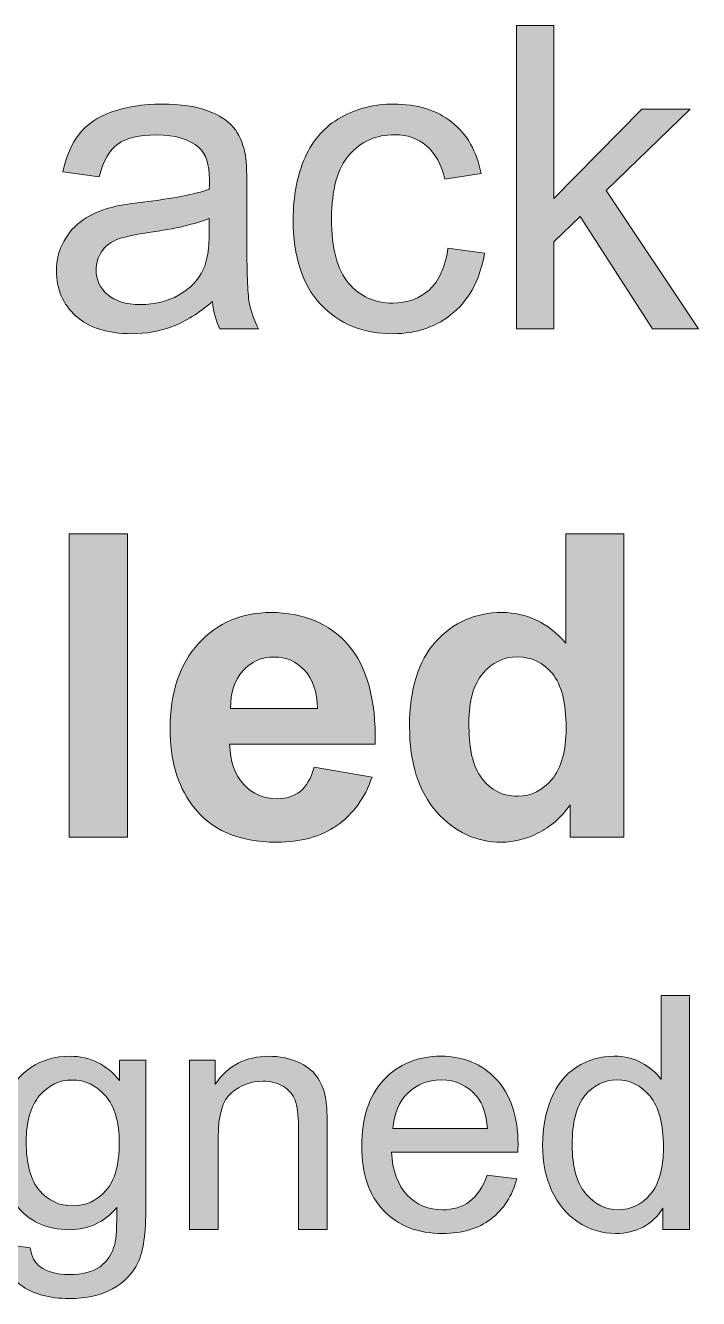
# Model space of a CAD drawing. Header units: inches. Extents: x 1117 to 1992, y -2324 to -585.
# Drawn here: x 1336.84 to 1351.26, y -653.91 to -626.66 of the extents above; entities that cross this region are included whole.
import ezdxf

# ---------------------------------------------------------------- set-up
doc = ezdxf.new("R2010")
doc.units = ezdxf.units.IN
doc.header["$MEASUREMENT"] = 0
doc.layers.add('Layer 1', color=7, linetype='Continuous')

# ---------------------------------------------------------------- blocks, each defined once
blk = doc.blocks.new('block 11')
at = {"layer": 'Layer 1', "true_color": 0x010101}
h = blk.add_hatch(color=18, dxfattribs=at)
h.dxf.hatch_style = 2
h.paths.add_polyline_path([(1347.363, -633.153), (1347.363, -626.66), (1348.16, -626.66), (1348.16, -630.363), (1350.047, -628.449), (1351.08, -628.449), (1349.28, -630.194), (1351.26, -633.153), (1350.277, -633.153), (1348.722, -630.749), (1348.16, -631.289), (1348.16, -633.153)])
h = blk.add_hatch(color=18, dxfattribs=at)
h.dxf.hatch_style = 2
edge = h.paths.add_edge_path()
edge.add_spline(control_points=[(1340.847, -632.573), (1340.552, -632.824), (1340.268, -633.001), (1339.995, -633.105), (1339.723, -633.208), (1339.429, -633.259), (1339.117, -633.259), (1338.6, -633.259), (1338.203, -633.133), (1337.925, -632.881), (1337.648, -632.628), (1337.508, -632.305), (1337.508, -631.913), (1337.508, -631.683), (1337.56, -631.473), (1337.665, -631.282), (1337.77, -631.092), (1337.907, -630.938), (1338.077, -630.823), (1338.247, -630.709), (1338.438, -630.621), (1338.651, -630.562), (1338.807, -630.521), (1339.043, -630.481), (1339.359, -630.443), (1340.003, -630.365), (1340.477, -630.274), (1340.781, -630.168), (1340.784, -630.058), (1340.786, -629.989), (1340.786, -629.96), (1340.786, -629.635), (1340.71, -629.407), (1340.56, -629.274), (1340.356, -629.093), (1340.052, -629.003), (1339.652, -629.003), (1339.277, -629.003), (1339, -629.07), (1338.821, -629.201), (1338.641, -629.332), (1338.511, -629.564), (1338.425, -629.899), (1338.425, -629.899), (1337.646, -629.792), (1337.646, -629.792), (1337.715, -629.46), (1337.832, -629.19), (1337.994, -628.984), (1338.158, -628.779), (1338.391, -628.622), (1338.698, -628.509), (1339.006, -628.399), (1339.361, -628.343), (1339.766, -628.343), (1340.167, -628.343), (1340.494, -628.391), (1340.745, -628.485), (1340.996, -628.58), (1341.179, -628.698), (1341.297, -628.842), (1341.415, -628.984), (1341.498, -629.166), (1341.546, -629.384), (1341.572, -629.52), (1341.585, -629.764), (1341.585, -630.12), (1341.585, -630.12), (1341.585, -631.182), (1341.585, -631.182), (1341.585, -631.924), (1341.602, -632.393), (1341.636, -632.589), (1341.672, -632.785), (1341.738, -632.974), (1341.838, -633.153), (1341.838, -633.153), (1341.005, -633.153), (1341.005, -633.153), (1340.924, -632.988), (1340.871, -632.794), (1340.847, -632.573)], knot_values=[0, 0, 0, 0, 1, 1, 1, 2, 2, 2, 3, 3, 3, 4, 4, 4, 5, 5, 5, 6, 6, 6, 7, 7, 7, 8, 8, 8, 9, 9, 9, 10, 10, 10, 11, 11, 11, 12, 12, 12, 13, 13, 13, 14, 14, 14, 15, 15, 15, 16, 16, 16, 17, 17, 17, 18, 18, 18, 19, 19, 19, 20, 20, 20, 21, 21, 21, 22, 22, 22, 23, 23, 23, 24, 24, 24, 25, 25, 25, 26, 26, 26, 27, 27, 27, 27], degree=3, periodic=1)
edge = h.paths.add_edge_path()
edge.add_spline(control_points=[(1340.781, -630.792), (1340.492, -630.91), (1340.058, -631.011), (1339.479, -631.094), (1339.151, -631.141), (1338.919, -631.194), (1338.784, -631.253), (1338.648, -631.312), (1338.543, -631.398), (1338.469, -631.511), (1338.395, -631.624), (1338.358, -631.752), (1338.358, -631.89), (1338.358, -632.103), (1338.439, -632.28), (1338.601, -632.421), (1338.762, -632.563), (1338.998, -632.635), (1339.307, -632.635), (1339.615, -632.635), (1339.887, -632.568), (1340.125, -632.433), (1340.366, -632.299), (1340.542, -632.116), (1340.653, -631.882), (1340.738, -631.701), (1340.781, -631.435), (1340.781, -631.084), (1340.781, -631.084), (1340.781, -630.792), (1340.781, -630.792)], knot_values=[0, 0, 0, 0, 1, 1, 1, 2, 2, 2, 3, 3, 3, 4, 4, 4, 5, 5, 5, 6, 6, 6, 7, 7, 7, 8, 8, 8, 9, 9, 9, 10, 10, 10, 10], degree=3, periodic=1)
h = blk.add_hatch(color=18, dxfattribs=at)
h.dxf.hatch_style = 2
edge = h.paths.add_edge_path()
edge.add_spline(control_points=[(1345.892, -631.43), (1345.892, -631.43), (1346.676, -631.532), (1346.676, -631.532), (1346.59, -632.072), (1346.371, -632.495), (1346.018, -632.801), (1345.665, -633.107), (1345.232, -633.26), (1344.718, -633.26), (1344.075, -633.26), (1343.557, -633.049), (1343.166, -632.629), (1342.776, -632.209), (1342.579, -631.606), (1342.579, -630.819), (1342.579, -630.312), (1342.663, -629.867), (1342.832, -629.487), (1343.001, -629.106), (1343.256, -628.82), (1343.601, -628.63), (1343.945, -628.439), (1344.319, -628.343), (1344.724, -628.343), (1345.235, -628.343), (1345.652, -628.472), (1345.977, -628.731), (1346.303, -628.989), (1346.512, -629.356), (1346.602, -629.831), (1346.602, -629.831), (1345.827, -629.952), (1345.827, -629.952), (1345.753, -629.636), (1345.622, -629.398), (1345.436, -629.239), (1345.249, -629.079), (1345.021, -628.999), (1344.755, -628.999), (1344.354, -628.999), (1344.028, -629.143), (1343.778, -629.431), (1343.526, -629.719), (1343.401, -630.174), (1343.401, -630.798), (1343.401, -631.43), (1343.522, -631.889), (1343.764, -632.174), (1344.006, -632.461), (1344.322, -632.605), (1344.712, -632.605), (1345.026, -632.605), (1345.286, -632.509), (1345.497, -632.318), (1345.703, -632.124), (1345.836, -631.829), (1345.892, -631.43)], knot_values=[0, 0, 0, 0, 1, 1, 1, 2, 2, 2, 3, 3, 3, 4, 4, 4, 5, 5, 5, 6, 6, 6, 7, 7, 7, 8, 8, 8, 9, 9, 9, 10, 10, 10, 11, 11, 11, 12, 12, 12, 13, 13, 13, 14, 14, 14, 15, 15, 15, 16, 16, 16, 17, 17, 17, 18, 18, 18, 19, 19, 19, 19], degree=3, periodic=1)
h = blk.add_hatch(color=18, dxfattribs=at)
h.dxf.hatch_style = 2
h.paths.add_polyline_path([(1337.784, -644.039), (1337.784, -637.545), (1339.029, -637.545), (1339.029, -644.038)])
h = blk.add_hatch(color=18, dxfattribs=at)
h.dxf.hatch_style = 2
edge = h.paths.add_edge_path()
edge.add_spline(control_points=[(1349.663, -644.039), (1349.663, -644.039), (1348.508, -644.039), (1348.508, -644.039), (1348.508, -644.039), (1348.508, -643.347), (1348.508, -643.347), (1348.316, -643.616), (1348.089, -643.816), (1347.827, -643.947), (1347.567, -644.079), (1347.304, -644.145), (1347.038, -644.145), (1346.497, -644.145), (1346.033, -643.927), (1345.649, -643.491), (1345.263, -643.056), (1345.071, -642.448), (1345.071, -641.668), (1345.071, -640.87), (1345.258, -640.265), (1345.633, -639.851), (1346.008, -639.436), (1346.482, -639.228), (1347.055, -639.228), (1347.581, -639.228), (1348.034, -639.446), (1348.419, -639.883), (1348.419, -639.883), (1348.419, -637.544), (1348.419, -637.544), (1348.419, -637.544), (1349.662, -637.544), (1349.662, -637.544), (1349.662, -637.544), (1349.663, -644.039), (1349.663, -644.039), (1349.663, -644.039), (1349.663, -644.039), (1349.663, -644.039)], knot_values=[0, 0, 0, 0, 1, 1, 1, 2, 2, 2, 3, 3, 3, 4, 4, 4, 5, 5, 5, 6, 6, 6, 7, 7, 7, 8, 8, 8, 9, 9, 9, 10, 10, 10, 11, 11, 11, 12, 12, 12, 13, 13, 13, 13], degree=3, periodic=1)
edge = h.paths.add_edge_path()
edge.add_spline(control_points=[(1346.341, -641.585), (1346.341, -642.087), (1346.411, -642.449), (1346.55, -642.674), (1346.75, -642.999), (1347.031, -643.161), (1347.392, -643.161), (1347.678, -643.161), (1347.922, -643.039), (1348.122, -642.796), (1348.323, -642.553), (1348.423, -642.188), (1348.423, -641.704), (1348.423, -641.164), (1348.326, -640.774), (1348.131, -640.536), (1347.936, -640.299), (1347.686, -640.179), (1347.382, -640.179), (1347.087, -640.179), (1346.84, -640.296), (1346.64, -640.531), (1346.441, -640.767), (1346.341, -641.118), (1346.341, -641.585)], knot_values=[0, 0, 0, 0, 1, 1, 1, 2, 2, 2, 3, 3, 3, 4, 4, 4, 5, 5, 5, 6, 6, 6, 7, 7, 7, 8, 8, 8, 8], degree=3, periodic=1)
h = blk.add_hatch(color=18, dxfattribs=at)
h.dxf.hatch_style = 2
edge = h.paths.add_edge_path()
edge.add_spline(control_points=[(1343.029, -642.541), (1343.029, -642.541), (1344.269, -642.749), (1344.269, -642.749), (1344.109, -643.204), (1343.858, -643.55), (1343.514, -643.788), (1343.168, -644.026), (1342.739, -644.144), (1342.222, -644.144), (1341.405, -644.144), (1340.799, -643.877), (1340.407, -643.343), (1340.096, -642.915), (1339.943, -642.374), (1339.943, -641.721), (1339.943, -640.942), (1340.147, -640.332), (1340.553, -639.89), (1340.961, -639.449), (1341.476, -639.228), (1342.1, -639.228), (1342.798, -639.228), (1343.352, -639.459), (1343.755, -639.921), (1344.16, -640.384), (1344.353, -641.091), (1344.336, -642.046), (1344.336, -642.046), (1341.218, -642.046), (1341.218, -642.046), (1341.226, -642.416), (1341.327, -642.702), (1341.519, -642.907), (1341.711, -643.113), (1341.951, -643.214), (1342.237, -643.214), (1342.432, -643.214), (1342.596, -643.162), (1342.729, -643.056), (1342.86, -642.949), (1342.961, -642.777), (1343.029, -642.541)], knot_values=[0, 0, 0, 0, 1, 1, 1, 2, 2, 2, 3, 3, 3, 4, 4, 4, 5, 5, 5, 6, 6, 6, 7, 7, 7, 8, 8, 8, 9, 9, 9, 10, 10, 10, 11, 11, 11, 12, 12, 12, 13, 13, 13, 14, 14, 14, 14], degree=3, periodic=1)
edge = h.paths.add_edge_path()
edge.add_spline(control_points=[(1343.1, -641.284), (1343.091, -640.923), (1342.998, -640.649), (1342.821, -640.462), (1342.643, -640.274), (1342.428, -640.18), (1342.174, -640.18), (1341.902, -640.18), (1341.678, -640.279), (1341.5, -640.477), (1341.323, -640.676), (1341.236, -640.943), (1341.239, -641.284), (1341.239, -641.284), (1343.1, -641.284), (1343.1, -641.284)], knot_values=[0, 0, 0, 0, 1, 1, 1, 2, 2, 2, 3, 3, 3, 4, 4, 4, 5, 5, 5, 5], degree=3, periodic=1)
h = blk.add_hatch(color=18, dxfattribs=at)
h.dxf.hatch_style = 2
edge = h.paths.add_edge_path()
edge.add_spline(control_points=[(1350.498, -652.438), (1350.498, -652.438), (1350.498, -651.98), (1350.498, -651.98), (1350.268, -652.34), (1349.93, -652.52), (1349.483, -652.52), (1349.194, -652.52), (1348.928, -652.44), (1348.685, -652.28), (1348.443, -652.121), (1348.253, -651.898), (1348.12, -651.612), (1347.987, -651.325), (1347.921, -650.997), (1347.921, -650.626), (1347.921, -650.263), (1347.982, -649.934), (1348.103, -649.64), (1348.223, -649.345), (1348.404, -649.118), (1348.646, -648.96), (1348.888, -648.804), (1349.158, -648.725), (1349.456, -648.725), (1349.675, -648.725), (1349.87, -648.771), (1350.041, -648.864), (1350.212, -648.957), (1350.35, -649.077), (1350.458, -649.224), (1350.458, -649.224), (1350.458, -647.425), (1350.458, -647.425), (1350.458, -647.425), (1351.069, -647.425), (1351.069, -647.425), (1351.069, -647.425), (1351.069, -652.436), (1351.069, -652.436), (1351.069, -652.436), (1350.498, -652.436), (1350.498, -652.436), (1350.498, -652.436), (1350.498, -652.438), (1350.498, -652.438)], knot_values=[0, 0, 0, 0, 1, 1, 1, 2, 2, 2, 3, 3, 3, 4, 4, 4, 5, 5, 5, 6, 6, 6, 7, 7, 7, 8, 8, 8, 9, 9, 9, 10, 10, 10, 11, 11, 11, 12, 12, 12, 13, 13, 13, 14, 14, 14, 15, 15, 15, 15], degree=3, periodic=1)
edge = h.paths.add_edge_path()
edge.add_spline(control_points=[(1348.554, -650.627), (1348.554, -651.091), (1348.65, -651.439), (1348.847, -651.669), (1349.043, -651.899), (1349.275, -652.014), (1349.541, -652.014), (1349.81, -652.014), (1350.039, -651.904), (1350.227, -651.684), (1350.414, -651.464), (1350.509, -651.128), (1350.509, -650.677), (1350.509, -650.18), (1350.413, -649.816), (1350.221, -649.582), (1350.03, -649.35), (1349.794, -649.234), (1349.514, -649.234), (1349.24, -649.234), (1349.012, -649.345), (1348.828, -649.569), (1348.645, -649.794), (1348.554, -650.146), (1348.554, -650.627)], knot_values=[0, 0, 0, 0, 1, 1, 1, 2, 2, 2, 3, 3, 3, 4, 4, 4, 5, 5, 5, 6, 6, 6, 7, 7, 7, 8, 8, 8, 8], degree=3, periodic=1)
h = blk.add_hatch(color=18, dxfattribs=at)
h.dxf.hatch_style = 2
edge = h.paths.add_edge_path()
edge.add_spline(control_points=[(1336.351, -652.739), (1336.351, -652.739), (1336.948, -652.828), (1336.948, -652.828), (1336.973, -653.012), (1337.044, -653.147), (1337.156, -653.231), (1337.31, -653.345), (1337.517, -653.402), (1337.782, -653.402), (1338.067, -653.402), (1338.287, -653.345), (1338.442, -653.231), (1338.596, -653.118), (1338.701, -652.959), (1338.756, -652.754), (1338.788, -652.629), (1338.803, -652.364), (1338.8, -651.965), (1338.532, -652.281), (1338.197, -652.439), (1337.796, -652.439), (1337.296, -652.439), (1336.91, -652.26), (1336.637, -651.9), (1336.365, -651.54), (1336.227, -651.108), (1336.227, -650.605), (1336.227, -650.259), (1336.289, -649.938), (1336.415, -649.645), (1336.539, -649.353), (1336.722, -649.127), (1336.96, -648.967), (1337.198, -648.808), (1337.478, -648.727), (1337.799, -648.727), (1338.227, -648.727), (1338.58, -648.9), (1338.858, -649.247), (1338.858, -649.247), (1338.858, -648.81), (1338.858, -648.81), (1338.858, -648.81), (1339.425, -648.81), (1339.425, -648.81), (1339.425, -648.81), (1339.425, -651.949), (1339.425, -651.949), (1339.425, -652.514), (1339.368, -652.913), (1339.253, -653.149), (1339.138, -653.385), (1338.955, -653.571), (1338.706, -653.709), (1338.457, -653.846), (1338.149, -653.913), (1337.785, -653.913), (1337.352, -653.913), (1337.002, -653.817), (1336.735, -653.621), (1336.471, -653.424), (1336.342, -653.131), (1336.351, -652.739)], knot_values=[0, 0, 0, 0, 1, 1, 1, 2, 2, 2, 3, 3, 3, 4, 4, 4, 5, 5, 5, 6, 6, 6, 7, 7, 7, 8, 8, 8, 9, 9, 9, 10, 10, 10, 11, 11, 11, 12, 12, 12, 13, 13, 13, 14, 14, 14, 15, 15, 15, 16, 16, 16, 17, 17, 17, 18, 18, 18, 19, 19, 19, 20, 20, 20, 21, 21, 21, 21], degree=3, periodic=1)
edge = h.paths.add_edge_path()
edge.add_spline(control_points=[(1336.86, -650.558), (1336.86, -651.035), (1336.956, -651.382), (1337.145, -651.6), (1337.333, -651.819), (1337.571, -651.929), (1337.856, -651.929), (1338.139, -651.929), (1338.376, -651.819), (1338.567, -651.603), (1338.758, -651.385), (1338.854, -651.043), (1338.854, -650.58), (1338.854, -650.135), (1338.755, -649.8), (1338.559, -649.574), (1338.36, -649.348), (1338.124, -649.235), (1337.845, -649.235), (1337.573, -649.235), (1337.34, -649.346), (1337.148, -649.568), (1336.956, -649.791), (1336.86, -650.121), (1336.86, -650.558)], knot_values=[0, 0, 0, 0, 1, 1, 1, 2, 2, 2, 3, 3, 3, 4, 4, 4, 5, 5, 5, 6, 6, 6, 7, 7, 7, 8, 8, 8, 8], degree=3, periodic=1)
h = blk.add_hatch(color=18, dxfattribs=at)
h.dxf.hatch_style = 2
edge = h.paths.add_edge_path()
edge.add_spline(control_points=[(1340.357, -652.438), (1340.357, -652.438), (1340.357, -648.808), (1340.357, -648.808), (1340.357, -648.808), (1340.911, -648.808), (1340.911, -648.808), (1340.911, -648.808), (1340.911, -649.325), (1340.911, -649.325), (1341.177, -648.926), (1341.562, -648.727), (1342.065, -648.727), (1342.283, -648.727), (1342.485, -648.766), (1342.668, -648.845), (1342.852, -648.924), (1342.989, -649.027), (1343.08, -649.155), (1343.172, -649.282), (1343.235, -649.434), (1343.271, -649.609), (1343.294, -649.723), (1343.306, -649.923), (1343.306, -650.207), (1343.306, -650.207), (1343.306, -652.438), (1343.306, -652.438), (1343.306, -652.438), (1342.691, -652.438), (1342.691, -652.438), (1342.691, -652.438), (1342.691, -650.23), (1342.691, -650.23), (1342.691, -649.98), (1342.667, -649.792), (1342.619, -649.668), (1342.571, -649.543), (1342.486, -649.444), (1342.364, -649.37), (1342.241, -649.296), (1342.099, -649.26), (1341.934, -649.26), (1341.673, -649.26), (1341.446, -649.342), (1341.256, -649.509), (1341.066, -649.675), (1340.971, -649.991), (1340.971, -650.456), (1340.971, -650.456), (1340.971, -652.438), (1340.971, -652.438), (1340.971, -652.438), (1340.357, -652.438), (1340.357, -652.438), (1340.357, -652.438), (1340.357, -652.438), (1340.357, -652.438)], knot_values=[0, 0, 0, 0, 1, 1, 1, 2, 2, 2, 3, 3, 3, 4, 4, 4, 5, 5, 5, 6, 6, 6, 7, 7, 7, 8, 8, 8, 9, 9, 9, 10, 10, 10, 11, 11, 11, 12, 12, 12, 13, 13, 13, 14, 14, 14, 15, 15, 15, 16, 16, 16, 17, 17, 17, 18, 18, 18, 19, 19, 19, 19], degree=3, periodic=1)
h = blk.add_hatch(color=18, dxfattribs=at)
h.dxf.hatch_style = 2
edge = h.paths.add_edge_path()
edge.add_spline(control_points=[(1346.735, -651.269), (1346.735, -651.269), (1347.37, -651.348), (1347.37, -651.348), (1347.27, -651.72), (1347.085, -652.008), (1346.813, -652.213), (1346.542, -652.418), (1346.196, -652.52), (1345.776, -652.52), (1345.245, -652.52), (1344.824, -652.356), (1344.513, -652.029), (1344.202, -651.702), (1344.046, -651.243), (1344.046, -650.655), (1344.046, -650.044), (1344.203, -649.57), (1344.518, -649.232), (1344.834, -648.895), (1345.24, -648.726), (1345.741, -648.726), (1346.227, -648.726), (1346.623, -648.892), (1346.931, -649.221), (1347.239, -649.552), (1347.394, -650.017), (1347.394, -650.615), (1347.394, -650.652), (1347.393, -650.707), (1347.389, -650.78), (1347.389, -650.78), (1344.682, -650.78), (1344.682, -650.78), (1344.705, -651.179), (1344.819, -651.484), (1345.02, -651.697), (1345.223, -651.909), (1345.476, -652.014), (1345.779, -652.014), (1346.005, -652.014), (1346.197, -651.955), (1346.357, -651.835), (1346.516, -651.718), (1346.642, -651.529), (1346.735, -651.269)], knot_values=[0, 0, 0, 0, 1, 1, 1, 2, 2, 2, 3, 3, 3, 4, 4, 4, 5, 5, 5, 6, 6, 6, 7, 7, 7, 8, 8, 8, 9, 9, 9, 10, 10, 10, 11, 11, 11, 12, 12, 12, 13, 13, 13, 14, 14, 14, 15, 15, 15, 15], degree=3, periodic=1)
edge = h.paths.add_edge_path()
edge.add_spline(control_points=[(1344.715, -650.275), (1344.715, -650.275), (1346.741, -650.275), (1346.741, -650.275), (1346.715, -649.969), (1346.636, -649.74), (1346.51, -649.588), (1346.312, -649.351), (1346.059, -649.232), (1345.747, -649.232), (1345.465, -649.232), (1345.226, -649.327), (1345.034, -649.517), (1344.842, -649.705), (1344.735, -649.958), (1344.715, -650.275)], knot_values=[0, 0, 0, 0, 1, 1, 1, 2, 2, 2, 3, 3, 3, 4, 4, 4, 5, 5, 5, 5], degree=3, periodic=1)
at = {"layer": 'Layer 1', "lineweight": 0}
for points in [[(1347.363, -633.153), (1347.363, -626.66), (1348.16, -626.66), (1348.16, -630.363), (1350.047, -628.449), (1351.08, -628.449), (1349.28, -630.194), (1351.26, -633.153), (1350.277, -633.153), (1348.722, -630.749), (1348.16, -631.289), (1348.16, -633.153), (1347.363, -633.153)], [(1337.784, -644.039), (1337.784, -637.545), (1339.029, -637.545), (1339.029, -644.038), (1337.784, -644.039), (1337.784, -644.039)]]:
    blk.add_lwpolyline(points, dxfattribs=at)
for points, knots in [([(1340.847, -632.573), (1340.552, -632.824), (1340.268, -633.001), (1339.995, -633.105), (1339.723, -633.208), (1339.429, -633.259), (1339.117, -633.259), (1338.6, -633.259), (1338.203, -633.133), (1337.925, -632.881), (1337.648, -632.628), (1337.508, -632.305), (1337.508, -631.913), (1337.508, -631.683), (1337.56, -631.473), (1337.665, -631.282), (1337.77, -631.092), (1337.907, -630.938), (1338.077, -630.823), (1338.247, -630.709), (1338.438, -630.621), (1338.651, -630.562), (1338.807, -630.521), (1339.043, -630.481), (1339.359, -630.443), (1340.003, -630.365), (1340.477, -630.274), (1340.781, -630.168), (1340.784, -630.058), (1340.786, -629.989), (1340.786, -629.96), (1340.786, -629.635), (1340.71, -629.407), (1340.56, -629.274), (1340.356, -629.093), (1340.052, -629.003), (1339.652, -629.003), (1339.277, -629.003), (1339, -629.07), (1338.821, -629.201), (1338.641, -629.332), (1338.511, -629.564), (1338.425, -629.899), (1338.425, -629.899), (1337.646, -629.792), (1337.646, -629.792), (1337.715, -629.46), (1337.832, -629.19), (1337.994, -628.984), (1338.158, -628.779), (1338.391, -628.622), (1338.698, -628.509), (1339.006, -628.399), (1339.361, -628.343), (1339.766, -628.343), (1340.167, -628.343), (1340.494, -628.391), (1340.745, -628.485), (1340.996, -628.58), (1341.179, -628.698), (1341.297, -628.842), (1341.415, -628.984), (1341.498, -629.166), (1341.546, -629.384), (1341.572, -629.52), (1341.585, -629.764), (1341.585, -630.12), (1341.585, -630.12), (1341.585, -631.182), (1341.585, -631.182), (1341.585, -631.924), (1341.602, -632.393), (1341.636, -632.589), (1341.672, -632.785), (1341.738, -632.974), (1341.838, -633.153), (1341.838, -633.153), (1341.005, -633.153), (1341.005, -633.153), (1340.924, -632.988), (1340.871, -632.794), (1340.847, -632.573)], [0, 0, 0, 0, 1, 1, 1, 2, 2, 2, 3, 3, 3, 4, 4, 4, 5, 5, 5, 6, 6, 6, 7, 7, 7, 8, 8, 8, 9, 9, 9, 10, 10, 10, 11, 11, 11, 12, 12, 12, 13, 13, 13, 14, 14, 14, 15, 15, 15, 16, 16, 16, 17, 17, 17, 18, 18, 18, 19, 19, 19, 20, 20, 20, 21, 21, 21, 22, 22, 22, 23, 23, 23, 24, 24, 24, 25, 25, 25, 26, 26, 26, 27, 27, 27, 27]), ([(1345.892, -631.43), (1345.892, -631.43), (1346.676, -631.532), (1346.676, -631.532), (1346.59, -632.072), (1346.371, -632.495), (1346.018, -632.801), (1345.665, -633.107), (1345.232, -633.26), (1344.718, -633.26), (1344.075, -633.26), (1343.557, -633.049), (1343.166, -632.629), (1342.776, -632.209), (1342.579, -631.606), (1342.579, -630.819), (1342.579, -630.312), (1342.663, -629.867), (1342.832, -629.487), (1343.001, -629.106), (1343.256, -628.82), (1343.601, -628.63), (1343.945, -628.439), (1344.319, -628.343), (1344.724, -628.343), (1345.235, -628.343), (1345.652, -628.472), (1345.977, -628.731), (1346.303, -628.989), (1346.512, -629.356), (1346.602, -629.831), (1346.602, -629.831), (1345.827, -629.952), (1345.827, -629.952), (1345.753, -629.636), (1345.622, -629.398), (1345.436, -629.239), (1345.249, -629.079), (1345.021, -628.999), (1344.755, -628.999), (1344.354, -628.999), (1344.028, -629.143), (1343.778, -629.431), (1343.526, -629.719), (1343.401, -630.174), (1343.401, -630.798), (1343.401, -631.43), (1343.522, -631.889), (1343.764, -632.174), (1344.006, -632.461), (1344.322, -632.605), (1344.712, -632.605), (1345.026, -632.605), (1345.286, -632.509), (1345.497, -632.318), (1345.703, -632.124), (1345.836, -631.829), (1345.892, -631.43)], [0, 0, 0, 0, 1, 1, 1, 2, 2, 2, 3, 3, 3, 4, 4, 4, 5, 5, 5, 6, 6, 6, 7, 7, 7, 8, 8, 8, 9, 9, 9, 10, 10, 10, 11, 11, 11, 12, 12, 12, 13, 13, 13, 14, 14, 14, 15, 15, 15, 16, 16, 16, 17, 17, 17, 18, 18, 18, 19, 19, 19, 19]), ([(1340.781, -630.792), (1340.492, -630.91), (1340.058, -631.011), (1339.479, -631.094), (1339.151, -631.141), (1338.919, -631.194), (1338.784, -631.253), (1338.648, -631.312), (1338.543, -631.398), (1338.469, -631.511), (1338.395, -631.624), (1338.358, -631.752), (1338.358, -631.89), (1338.358, -632.103), (1338.439, -632.28), (1338.601, -632.421), (1338.762, -632.563), (1338.998, -632.635), (1339.307, -632.635), (1339.615, -632.635), (1339.887, -632.568), (1340.125, -632.433), (1340.366, -632.299), (1340.542, -632.116), (1340.653, -631.882), (1340.738, -631.701), (1340.781, -631.435), (1340.781, -631.084), (1340.781, -631.084), (1340.781, -630.792), (1340.781, -630.792)], [0, 0, 0, 0, 1, 1, 1, 2, 2, 2, 3, 3, 3, 4, 4, 4, 5, 5, 5, 6, 6, 6, 7, 7, 7, 8, 8, 8, 9, 9, 9, 10, 10, 10, 10]), ([(1349.663, -644.039), (1349.663, -644.039), (1348.508, -644.039), (1348.508, -644.039), (1348.508, -644.039), (1348.508, -643.347), (1348.508, -643.347), (1348.316, -643.616), (1348.089, -643.816), (1347.827, -643.947), (1347.567, -644.079), (1347.304, -644.145), (1347.038, -644.145), (1346.497, -644.145), (1346.033, -643.927), (1345.649, -643.491), (1345.263, -643.056), (1345.071, -642.448), (1345.071, -641.668), (1345.071, -640.87), (1345.258, -640.265), (1345.633, -639.851), (1346.008, -639.436), (1346.482, -639.228), (1347.055, -639.228), (1347.581, -639.228), (1348.034, -639.446), (1348.419, -639.883), (1348.419, -639.883), (1348.419, -637.544), (1348.419, -637.544), (1348.419, -637.544), (1349.662, -637.544), (1349.662, -637.544), (1349.662, -637.544), (1349.663, -644.039), (1349.663, -644.039), (1349.663, -644.039), (1349.663, -644.039), (1349.663, -644.039)], [0, 0, 0, 0, 1, 1, 1, 2, 2, 2, 3, 3, 3, 4, 4, 4, 5, 5, 5, 6, 6, 6, 7, 7, 7, 8, 8, 8, 9, 9, 9, 10, 10, 10, 11, 11, 11, 12, 12, 12, 13, 13, 13, 13]), ([(1343.029, -642.541), (1343.029, -642.541), (1344.269, -642.749), (1344.269, -642.749), (1344.109, -643.204), (1343.858, -643.55), (1343.514, -643.788), (1343.168, -644.026), (1342.739, -644.144), (1342.222, -644.144), (1341.405, -644.144), (1340.799, -643.877), (1340.407, -643.343), (1340.096, -642.915), (1339.943, -642.374), (1339.943, -641.721), (1339.943, -640.942), (1340.147, -640.332), (1340.553, -639.89), (1340.961, -639.449), (1341.476, -639.228), (1342.1, -639.228), (1342.798, -639.228), (1343.352, -639.459), (1343.755, -639.921), (1344.16, -640.384), (1344.353, -641.091), (1344.336, -642.046), (1344.336, -642.046), (1341.218, -642.046), (1341.218, -642.046), (1341.226, -642.416), (1341.327, -642.702), (1341.519, -642.907), (1341.711, -643.113), (1341.951, -643.214), (1342.237, -643.214), (1342.432, -643.214), (1342.596, -643.162), (1342.729, -643.056), (1342.86, -642.949), (1342.961, -642.777), (1343.029, -642.541)], [0, 0, 0, 0, 1, 1, 1, 2, 2, 2, 3, 3, 3, 4, 4, 4, 5, 5, 5, 6, 6, 6, 7, 7, 7, 8, 8, 8, 9, 9, 9, 10, 10, 10, 11, 11, 11, 12, 12, 12, 13, 13, 13, 14, 14, 14, 14]), ([(1343.1, -641.284), (1343.091, -640.923), (1342.998, -640.649), (1342.821, -640.462), (1342.643, -640.274), (1342.428, -640.18), (1342.174, -640.18), (1341.902, -640.18), (1341.678, -640.279), (1341.5, -640.477), (1341.323, -640.676), (1341.236, -640.943), (1341.239, -641.284), (1341.239, -641.284), (1343.1, -641.284), (1343.1, -641.284)], [0, 0, 0, 0, 1, 1, 1, 2, 2, 2, 3, 3, 3, 4, 4, 4, 5, 5, 5, 5]), ([(1346.341, -641.585), (1346.341, -642.087), (1346.411, -642.449), (1346.55, -642.674), (1346.75, -642.999), (1347.031, -643.161), (1347.392, -643.161), (1347.678, -643.161), (1347.922, -643.039), (1348.122, -642.796), (1348.323, -642.553), (1348.423, -642.188), (1348.423, -641.704), (1348.423, -641.164), (1348.326, -640.774), (1348.131, -640.536), (1347.936, -640.299), (1347.686, -640.179), (1347.382, -640.179), (1347.087, -640.179), (1346.84, -640.296), (1346.64, -640.531), (1346.441, -640.767), (1346.341, -641.118), (1346.341, -641.585)], [0, 0, 0, 0, 1, 1, 1, 2, 2, 2, 3, 3, 3, 4, 4, 4, 5, 5, 5, 6, 6, 6, 7, 7, 7, 8, 8, 8, 8]), ([(1350.498, -652.438), (1350.498, -652.438), (1350.498, -651.98), (1350.498, -651.98), (1350.268, -652.34), (1349.93, -652.52), (1349.483, -652.52), (1349.194, -652.52), (1348.928, -652.44), (1348.685, -652.28), (1348.443, -652.121), (1348.253, -651.898), (1348.12, -651.612), (1347.987, -651.325), (1347.921, -650.997), (1347.921, -650.626), (1347.921, -650.263), (1347.982, -649.934), (1348.103, -649.64), (1348.223, -649.345), (1348.404, -649.118), (1348.646, -648.96), (1348.888, -648.804), (1349.158, -648.725), (1349.456, -648.725), (1349.675, -648.725), (1349.87, -648.771), (1350.041, -648.864), (1350.212, -648.957), (1350.35, -649.077), (1350.458, -649.224), (1350.458, -649.224), (1350.458, -647.425), (1350.458, -647.425), (1350.458, -647.425), (1351.069, -647.425), (1351.069, -647.425), (1351.069, -647.425), (1351.069, -652.436), (1351.069, -652.436), (1351.069, -652.436), (1350.498, -652.436), (1350.498, -652.436), (1350.498, -652.436), (1350.498, -652.438), (1350.498, -652.438)], [0, 0, 0, 0, 1, 1, 1, 2, 2, 2, 3, 3, 3, 4, 4, 4, 5, 5, 5, 6, 6, 6, 7, 7, 7, 8, 8, 8, 9, 9, 9, 10, 10, 10, 11, 11, 11, 12, 12, 12, 13, 13, 13, 14, 14, 14, 15, 15, 15, 15]), ([(1336.351, -652.739), (1336.351, -652.739), (1336.948, -652.828), (1336.948, -652.828), (1336.973, -653.012), (1337.044, -653.147), (1337.156, -653.231), (1337.31, -653.345), (1337.517, -653.402), (1337.782, -653.402), (1338.067, -653.402), (1338.287, -653.345), (1338.442, -653.231), (1338.596, -653.118), (1338.701, -652.959), (1338.756, -652.754), (1338.788, -652.629), (1338.803, -652.364), (1338.8, -651.965), (1338.532, -652.281), (1338.197, -652.439), (1337.796, -652.439), (1337.296, -652.439), (1336.91, -652.26), (1336.637, -651.9), (1336.365, -651.54), (1336.227, -651.108), (1336.227, -650.605), (1336.227, -650.259), (1336.289, -649.938), (1336.415, -649.645), (1336.539, -649.353), (1336.722, -649.127), (1336.96, -648.967), (1337.198, -648.808), (1337.478, -648.727), (1337.799, -648.727), (1338.227, -648.727), (1338.58, -648.9), (1338.858, -649.247), (1338.858, -649.247), (1338.858, -648.81), (1338.858, -648.81), (1338.858, -648.81), (1339.425, -648.81), (1339.425, -648.81), (1339.425, -648.81), (1339.425, -651.949), (1339.425, -651.949), (1339.425, -652.514), (1339.368, -652.913), (1339.253, -653.149), (1339.138, -653.385), (1338.955, -653.571), (1338.706, -653.709), (1338.457, -653.846), (1338.149, -653.913), (1337.785, -653.913), (1337.352, -653.913), (1337.002, -653.817), (1336.735, -653.621), (1336.471, -653.424), (1336.342, -653.131), (1336.351, -652.739)], [0, 0, 0, 0, 1, 1, 1, 2, 2, 2, 3, 3, 3, 4, 4, 4, 5, 5, 5, 6, 6, 6, 7, 7, 7, 8, 8, 8, 9, 9, 9, 10, 10, 10, 11, 11, 11, 12, 12, 12, 13, 13, 13, 14, 14, 14, 15, 15, 15, 16, 16, 16, 17, 17, 17, 18, 18, 18, 19, 19, 19, 20, 20, 20, 21, 21, 21, 21]), ([(1340.357, -652.438), (1340.357, -652.438), (1340.357, -648.808), (1340.357, -648.808), (1340.357, -648.808), (1340.911, -648.808), (1340.911, -648.808), (1340.911, -648.808), (1340.911, -649.325), (1340.911, -649.325), (1341.177, -648.926), (1341.562, -648.727), (1342.065, -648.727), (1342.283, -648.727), (1342.485, -648.766), (1342.668, -648.845), (1342.852, -648.924), (1342.989, -649.027), (1343.08, -649.155), (1343.172, -649.282), (1343.235, -649.434), (1343.271, -649.609), (1343.294, -649.723), (1343.306, -649.923), (1343.306, -650.207), (1343.306, -650.207), (1343.306, -652.438), (1343.306, -652.438), (1343.306, -652.438), (1342.691, -652.438), (1342.691, -652.438), (1342.691, -652.438), (1342.691, -650.23), (1342.691, -650.23), (1342.691, -649.98), (1342.667, -649.792), (1342.619, -649.668), (1342.571, -649.543), (1342.486, -649.444), (1342.364, -649.37), (1342.241, -649.296), (1342.099, -649.26), (1341.934, -649.26), (1341.673, -649.26), (1341.446, -649.342), (1341.256, -649.509), (1341.066, -649.675), (1340.971, -649.991), (1340.971, -650.456), (1340.971, -650.456), (1340.971, -652.438), (1340.971, -652.438), (1340.971, -652.438), (1340.357, -652.438), (1340.357, -652.438), (1340.357, -652.438), (1340.357, -652.438), (1340.357, -652.438)], [0, 0, 0, 0, 1, 1, 1, 2, 2, 2, 3, 3, 3, 4, 4, 4, 5, 5, 5, 6, 6, 6, 7, 7, 7, 8, 8, 8, 9, 9, 9, 10, 10, 10, 11, 11, 11, 12, 12, 12, 13, 13, 13, 14, 14, 14, 15, 15, 15, 16, 16, 16, 17, 17, 17, 18, 18, 18, 19, 19, 19, 19]), ([(1346.735, -651.269), (1346.735, -651.269), (1347.37, -651.348), (1347.37, -651.348), (1347.27, -651.72), (1347.085, -652.008), (1346.813, -652.213), (1346.542, -652.418), (1346.196, -652.52), (1345.776, -652.52), (1345.245, -652.52), (1344.824, -652.356), (1344.513, -652.029), (1344.202, -651.702), (1344.046, -651.243), (1344.046, -650.655), (1344.046, -650.044), (1344.203, -649.57), (1344.518, -649.232), (1344.834, -648.895), (1345.24, -648.726), (1345.741, -648.726), (1346.227, -648.726), (1346.623, -648.892), (1346.931, -649.221), (1347.239, -649.552), (1347.394, -650.017), (1347.394, -650.615), (1347.394, -650.652), (1347.393, -650.707), (1347.389, -650.78), (1347.389, -650.78), (1344.682, -650.78), (1344.682, -650.78), (1344.705, -651.179), (1344.819, -651.484), (1345.02, -651.697), (1345.223, -651.909), (1345.476, -652.014), (1345.779, -652.014), (1346.005, -652.014), (1346.197, -651.955), (1346.357, -651.835), (1346.516, -651.718), (1346.642, -651.529), (1346.735, -651.269)], [0, 0, 0, 0, 1, 1, 1, 2, 2, 2, 3, 3, 3, 4, 4, 4, 5, 5, 5, 6, 6, 6, 7, 7, 7, 8, 8, 8, 9, 9, 9, 10, 10, 10, 11, 11, 11, 12, 12, 12, 13, 13, 13, 14, 14, 14, 15, 15, 15, 15]), ([(1336.86, -650.558), (1336.86, -651.035), (1336.956, -651.382), (1337.145, -651.6), (1337.333, -651.819), (1337.571, -651.929), (1337.856, -651.929), (1338.139, -651.929), (1338.376, -651.819), (1338.567, -651.603), (1338.758, -651.385), (1338.854, -651.043), (1338.854, -650.58), (1338.854, -650.135), (1338.755, -649.8), (1338.559, -649.574), (1338.36, -649.348), (1338.124, -649.235), (1337.845, -649.235), (1337.573, -649.235), (1337.34, -649.346), (1337.148, -649.568), (1336.956, -649.791), (1336.86, -650.121), (1336.86, -650.558)], [0, 0, 0, 0, 1, 1, 1, 2, 2, 2, 3, 3, 3, 4, 4, 4, 5, 5, 5, 6, 6, 6, 7, 7, 7, 8, 8, 8, 8]), ([(1344.715, -650.275), (1344.715, -650.275), (1346.741, -650.275), (1346.741, -650.275), (1346.715, -649.969), (1346.636, -649.74), (1346.51, -649.588), (1346.312, -649.351), (1346.059, -649.232), (1345.747, -649.232), (1345.465, -649.232), (1345.226, -649.327), (1345.034, -649.517), (1344.842, -649.705), (1344.735, -649.958), (1344.715, -650.275)], [0, 0, 0, 0, 1, 1, 1, 2, 2, 2, 3, 3, 3, 4, 4, 4, 5, 5, 5, 5]), ([(1348.554, -650.627), (1348.554, -651.091), (1348.65, -651.439), (1348.847, -651.669), (1349.043, -651.899), (1349.275, -652.014), (1349.541, -652.014), (1349.81, -652.014), (1350.039, -651.904), (1350.227, -651.684), (1350.414, -651.464), (1350.509, -651.128), (1350.509, -650.677), (1350.509, -650.18), (1350.413, -649.816), (1350.221, -649.582), (1350.03, -649.35), (1349.794, -649.234), (1349.514, -649.234), (1349.24, -649.234), (1349.012, -649.345), (1348.828, -649.569), (1348.645, -649.794), (1348.554, -650.146), (1348.554, -650.627)], [0, 0, 0, 0, 1, 1, 1, 2, 2, 2, 3, 3, 3, 4, 4, 4, 5, 5, 5, 6, 6, 6, 7, 7, 7, 8, 8, 8, 8])]:
    blk.add_open_spline(points, degree=3, knots=knots, dxfattribs=at)
blk = doc.blocks.new('block 9')
at = {"layer": 'Layer 1'}
blk.add_blockref('block 11', (0, 0), dxfattribs=at)

msp = doc.modelspace()

# ---------------------------------------------------------------- block references
at = {"layer": 'Layer 1'}
msp.add_blockref('block 9', (0, 0), dxfattribs=at)

doc.saveas('drawing.dxf')
